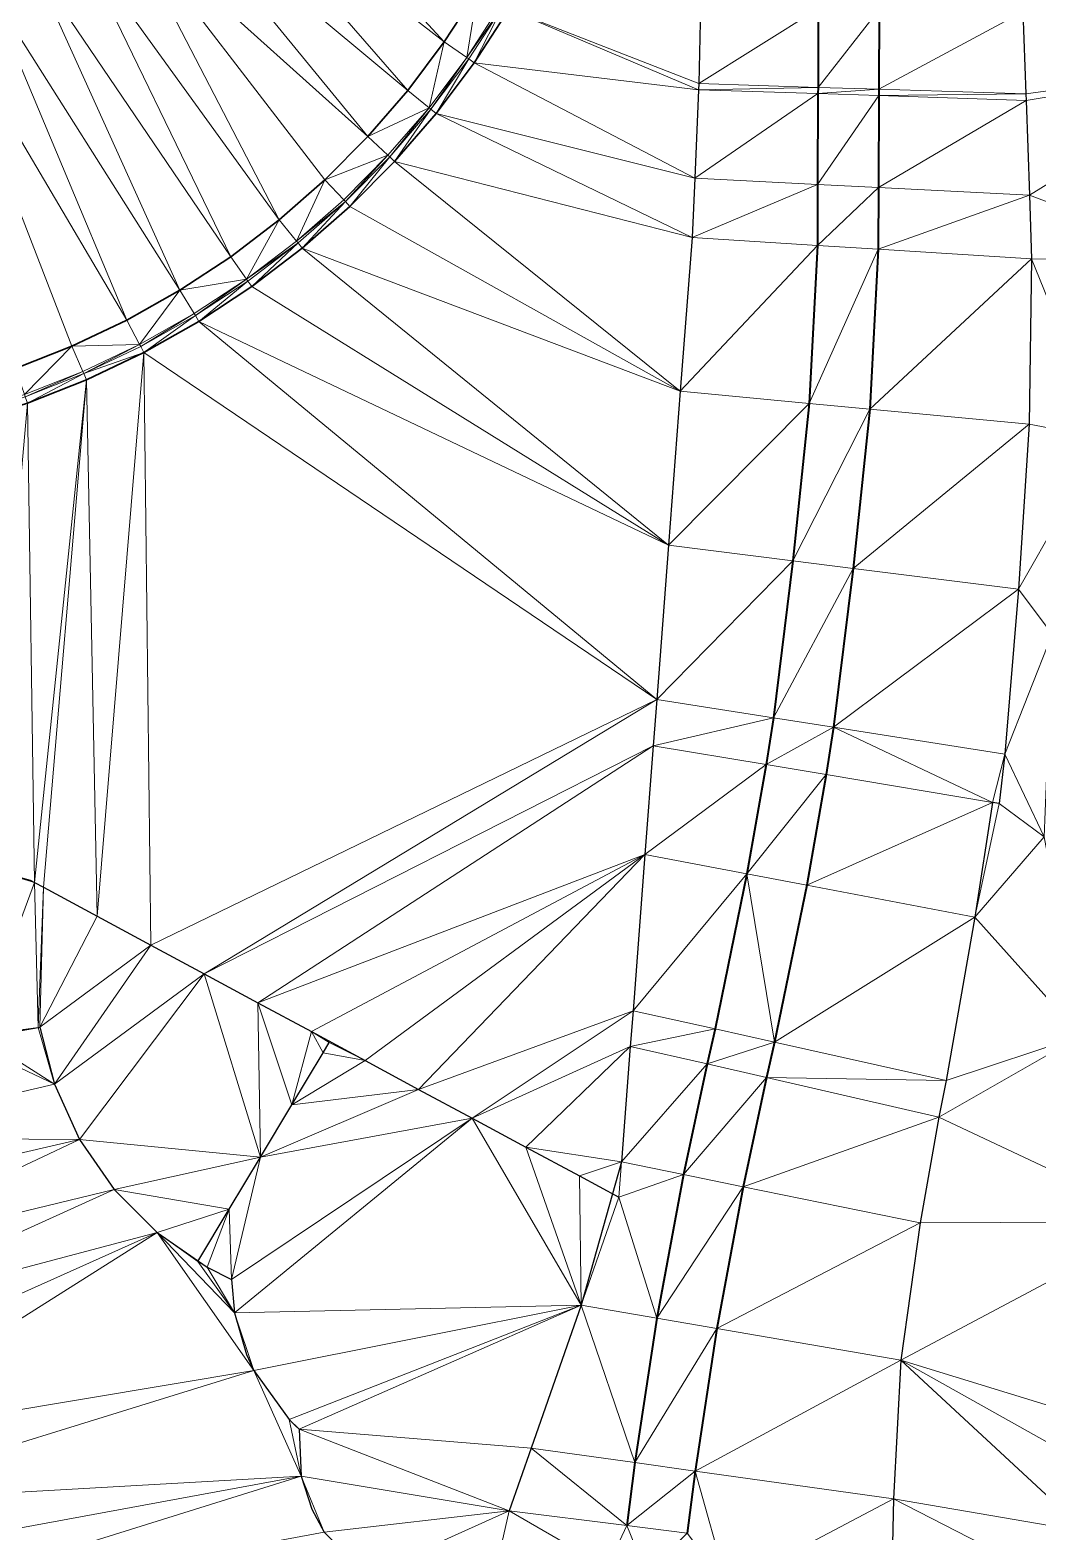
# Model space of a CAD drawing. Header units: metres. Extents: x 246428 to 246884, y 7418966 to 7419490.
# Drawn here: x 246758.14 to 246774.7, y 7419355.54 to 7419380.21 of the extents above; entities that cross this region are included whole.
import ezdxf

# ---------------------------------------------------------------- set-up
doc = ezdxf.new("R2010")
doc.units = ezdxf.units.M
doc.linetypes.add('blank name', pattern=[0])
doc.linetypes.add('HIDDEN', pattern=[9.525, 6.35, -3.175])
doc.layers.add('_12D_UNMAPPED', color=7, linetype='Continuous')
for name, color, linetype, lineweight in [('BATTER', 250, 'HIDDEN', 25), ('DRAINAGE_SWALE', 7, 'CHANNEL_DASHDOT_X4', 40), ('GRADELINES', 250, 'HIDDEN', 25)]:
    doc.layers.add(name, color=color, linetype=linetype, lineweight=lineweight)
for name, color, linetype, lineweight, true_color in [('KERB_BACK', 7, 'Continuous', 35, 0x5fd2ff), ('KERB_LINE', 7, 'Continuous', 18, 0xb9b9b9), ('KERB_LIP', 7, 'Continuous', 35, 0x5fd2ff), ('KERB_TOP', 7, 'Continuous', 18, 0xb9b9b9)]:
    doc.layers.add(name, color=color, linetype=linetype, lineweight=lineweight, true_color=true_color)
doc.styles.get("Standard").update_dxf_attribs({"font": 'romans.shx', "width": 0.65})
doc.linetypes.add('CHANNEL_DASHDOT_X4', pattern='A,6,-1,1,-1,0.004,[">",Standard,S=4,R=0,X=0,Y=-1.7144],0.004,1,-1,6,-1,1,-1', length=20.008)

msp = doc.modelspace()

# ---------------------------------------------------------------- linework, layer by layer
at = {"layer": '_12D_UNMAPPED', "color": 3, "linetype": 'blank name', "lineweight": 0}
for points in [[(246760.967, 7419383.101, 35.981), (246761.573, 7419383.673, 35.996), (246764.949, 7419380.011, 35.942)], [(246761.573, 7419383.673, 35.996), (246765.494, 7419380.849, 35.958), (246764.949, 7419380.011, 35.942)], [(246760.321, 7419382.574, 35.966), (246760.967, 7419383.101, 35.981), (246764.348, 7419379.212, 35.931)], [(246760.967, 7419383.101, 35.981), (246764.949, 7419380.011, 35.942), (246764.348, 7419379.212, 35.931)], [(246759.64, 7419382.095, 35.951), (246760.321, 7419382.574, 35.966), (246763.693, 7419378.456, 35.915)], [(246760.321, 7419382.574, 35.966), (246764.348, 7419379.212, 35.931), (246763.693, 7419378.456, 35.915)], [(246758.926, 7419381.665, 35.936), (246759.64, 7419382.095, 35.951), (246762.236, 7419377.088, 35.888)], [(246759.64, 7419382.095, 35.951), (246762.988, 7419377.747, 35.903), (246762.236, 7419377.088, 35.888)], [(246759.64, 7419382.095, 35.951), (246763.693, 7419378.456, 35.915), (246762.988, 7419377.747, 35.903)], [(246758.184, 7419381.288, 35.921), (246758.926, 7419381.665, 35.936), (246761.441, 7419376.483, 35.875)], [(246758.926, 7419381.665, 35.936), (246758.926, 7419381.665, 35.936), (246762.236, 7419377.088, 35.888)], [(246758.926, 7419381.665, 35.936), (246758.926, 7419381.665, 35.936), (246762.236, 7419377.088, 35.888)], [(246758.926, 7419381.665, 35.936), (246762.236, 7419377.088, 35.888), (246761.441, 7419376.483, 35.875)], [(246778.03, 7419379.634, 36.142), (246774.456, 7419380.503, 36.133), (246776.795, 7419381.8, 36.155)], [(246757.416, 7419380.964, 35.906), (246758.184, 7419381.288, 35.921), (246760.606, 7419375.933, 35.861)], [(246758.184, 7419381.288, 35.921), (246761.441, 7419376.483, 35.875), (246760.606, 7419375.933, 35.861)], [(246756.627, 7419380.697, 35.891), (246757.416, 7419380.964, 35.906), (246759.735, 7419375.442, 35.85)], [(246757.416, 7419380.964, 35.906), (246760.606, 7419375.933, 35.861), (246759.735, 7419375.442, 35.85)], [(246758.832, 7419375.012, 35.836), (246757.902, 7419374.645, 35.822), (246756.627, 7419380.697, 35.891)], [(246758.832, 7419375.012, 35.836), (246756.627, 7419380.697, 35.891), (246759.735, 7419375.442, 35.85)], [(246764.949, 7419380.011, 35.942), (246765.494, 7419380.849, 35.958), (246765.318, 7419379.753, 35.917)], [(246765.494, 7419380.849, 35.958), (246765.879, 7419380.617, 35.933), (246765.318, 7419379.753, 35.917)], [(246765.318, 7419379.753, 35.917), (246765.879, 7419380.617, 35.933), (246765.914, 7419380.596, 36.083)], [(246765.318, 7419379.753, 35.917), (246765.914, 7419380.596, 36.083), (246765.35, 7419379.73, 36.067)], [(246765.35, 7419379.73, 36.067), (246765.914, 7419380.596, 36.083), (246765.441, 7419379.667, 36.067)], [(246765.914, 7419380.596, 36.083), (246766.008, 7419380.54, 36.083), (246765.441, 7419379.667, 36.067)], [(246765.441, 7419379.667, 36.067), (246766.008, 7419380.54, 36.083), (246769.125, 7419379.225, 36.08)], [(246766.008, 7419380.54, 36.083), (246769.161, 7419380.586, 36.097), (246769.129, 7419379.325, 36.08)], [(246766.008, 7419380.54, 36.083), (246769.129, 7419379.325, 36.08), (246769.125, 7419379.225, 36.08)], [(246769.129, 7419379.325, 36.08), (246769.161, 7419380.586, 36.097), (246771.093, 7419380.556, 35.522)], [(246769.129, 7419379.325, 36.08), (246771.093, 7419380.556, 35.522), (246771.089, 7419379.264, 35.497)], [(246771.089, 7419379.264, 35.497), (246771.093, 7419380.556, 35.522), (246772.093, 7419380.54, 35.542)], [(246771.089, 7419379.264, 35.497), (246772.093, 7419380.54, 35.542), (246772.088, 7419379.232, 35.517)], [(246772.088, 7419379.232, 35.517), (246772.093, 7419380.54, 35.542), (246774.456, 7419380.503, 36.133)], [(246772.088, 7419379.232, 35.517), (246774.456, 7419380.503, 36.133), (246774.504, 7419379.157, 36.121)], [(246774.504, 7419379.157, 36.121), (246774.456, 7419380.503, 36.133), (246778.03, 7419379.634, 36.142)], [(246764.348, 7419379.212, 35.931), (246764.949, 7419380.011, 35.942), (246764.698, 7419378.929, 35.906)], [(246764.949, 7419380.011, 35.942), (246765.318, 7419379.753, 35.917), (246764.698, 7419378.929, 35.906)], [(246764.698, 7419378.929, 35.906), (246765.318, 7419379.753, 35.917), (246764.729, 7419378.904, 36.056)], [(246765.318, 7419379.753, 35.917), (246765.35, 7419379.73, 36.067), (246764.729, 7419378.904, 36.056)], [(246764.729, 7419378.904, 36.056), (246765.35, 7419379.73, 36.067), (246764.815, 7419378.835, 36.056)], [(246765.35, 7419379.73, 36.067), (246765.441, 7419379.667, 36.067), (246764.815, 7419378.835, 36.056)], [(246764.815, 7419378.835, 36.056), (246765.441, 7419379.667, 36.067), (246769.063, 7419377.771, 36.066)], [(246765.441, 7419379.667, 36.067), (246769.125, 7419379.225, 36.08), (246769.063, 7419377.771, 36.066)], [(246774.508, 7419379.05, 36.12), (246774.504, 7419379.157, 36.121), (246778.03, 7419379.634, 36.142)], [(246774.562, 7419377.493, 36.107), (246774.508, 7419379.05, 36.12), (246778.03, 7419379.634, 36.142)], [(246777.34, 7419376.442, 36.111), (246774.562, 7419377.493, 36.107), (246778.03, 7419379.634, 36.142)], [(246763.693, 7419378.456, 35.915), (246764.348, 7419379.212, 35.931), (246764.698, 7419378.929, 35.906)], [(246769.063, 7419377.771, 36.066), (246769.125, 7419379.225, 36.08), (246771.088, 7419379.161, 35.495)], [(246769.063, 7419377.771, 36.066), (246771.088, 7419379.161, 35.495), (246771.083, 7419377.669, 35.466)], [(246769.125, 7419379.225, 36.08), (246769.129, 7419379.325, 36.08), (246771.089, 7419379.264, 35.497)], [(246769.125, 7419379.225, 36.08), (246771.089, 7419379.264, 35.497), (246771.088, 7419379.161, 35.495)], [(246771.083, 7419377.669, 35.466), (246771.088, 7419379.161, 35.495), (246772.088, 7419379.129, 35.515)], [(246771.088, 7419379.161, 35.495), (246771.089, 7419379.264, 35.497), (246772.088, 7419379.232, 35.517)], [(246771.088, 7419379.161, 35.495), (246772.088, 7419379.232, 35.517), (246772.088, 7419379.129, 35.515)], [(246772.088, 7419379.129, 35.515), (246772.088, 7419379.232, 35.517), (246774.504, 7419379.157, 36.121)], [(246772.088, 7419379.129, 35.515), (246774.504, 7419379.157, 36.121), (246774.508, 7419379.05, 36.12)], [(246763.693, 7419378.456, 35.915), (246764.698, 7419378.929, 35.906), (246764.023, 7419378.15, 35.89)], [(246764.023, 7419378.15, 35.89), (246764.698, 7419378.929, 35.906), (246764.052, 7419378.123, 36.04)], [(246764.698, 7419378.929, 35.906), (246764.729, 7419378.904, 36.056), (246764.052, 7419378.123, 36.04)], [(246764.052, 7419378.123, 36.04), (246764.729, 7419378.904, 36.056), (246764.133, 7419378.048, 36.04)], [(246764.729, 7419378.904, 36.056), (246764.815, 7419378.835, 36.056), (246764.133, 7419378.048, 36.04)], [(246771.083, 7419377.669, 35.466), (246772.088, 7419379.129, 35.515), (246772.082, 7419377.618, 35.486)], [(246772.082, 7419377.618, 35.486), (246772.088, 7419379.129, 35.515), (246774.508, 7419379.05, 36.12)], [(246772.082, 7419377.618, 35.486), (246774.508, 7419379.05, 36.12), (246774.562, 7419377.493, 36.107)], [(246764.133, 7419378.048, 36.04), (246764.815, 7419378.835, 36.056), (246769.021, 7419376.796, 36.057)], [(246764.815, 7419378.835, 36.056), (246769.063, 7419377.771, 36.066), (246769.021, 7419376.796, 36.057)], [(246762.988, 7419377.747, 35.903), (246763.693, 7419378.456, 35.915), (246764.023, 7419378.15, 35.89)], [(246762.988, 7419377.747, 35.903), (246764.023, 7419378.15, 35.89), (246763.296, 7419377.419, 35.878)], [(246763.296, 7419377.419, 35.878), (246764.023, 7419378.15, 35.89), (246763.324, 7419377.39, 36.028)], [(246764.023, 7419378.15, 35.89), (246764.052, 7419378.123, 36.04), (246763.324, 7419377.39, 36.028)], [(246763.324, 7419377.39, 36.028), (246764.052, 7419378.123, 36.04), (246763.399, 7419377.31, 36.028)], [(246764.052, 7419378.123, 36.04), (246764.133, 7419378.048, 36.04), (246763.399, 7419377.31, 36.028)], [(246764.133, 7419378.048, 36.04), (246768.824, 7419374.273, 35.953), (246763.399, 7419377.31, 36.028)], [(246768.824, 7419374.273, 35.953), (246764.133, 7419378.048, 36.04), (246769.021, 7419376.796, 36.057)], [(246762.236, 7419377.088, 35.888), (246762.988, 7419377.747, 35.903), (246762.521, 7419376.74, 35.863)], [(246762.988, 7419377.747, 35.903), (246763.296, 7419377.419, 35.878), (246762.521, 7419376.74, 35.863)], [(246769.021, 7419376.796, 36.057), (246769.063, 7419377.771, 36.066), (246771.083, 7419377.669, 35.466)], [(246769.021, 7419376.796, 36.057), (246771.083, 7419377.669, 35.466), (246771.079, 7419376.667, 35.447)], [(246771.079, 7419376.667, 35.447), (246771.083, 7419377.669, 35.466), (246772.082, 7419377.618, 35.486)], [(246771.079, 7419376.667, 35.447), (246772.082, 7419377.618, 35.486), (246772.078, 7419376.605, 35.467)], [(246772.078, 7419376.605, 35.467), (246772.082, 7419377.618, 35.486), (246774.562, 7419377.493, 36.107)], [(246772.078, 7419376.605, 35.467), (246774.562, 7419377.493, 36.107), (246774.598, 7419376.447, 36.098)], [(246774.598, 7419376.447, 36.098), (246774.562, 7419377.493, 36.107), (246777.34, 7419376.442, 36.111)], [(246762.521, 7419376.74, 35.863), (246763.296, 7419377.419, 35.878), (246763.324, 7419377.39, 36.028)], [(246762.521, 7419376.74, 35.863), (246763.324, 7419377.39, 36.028), (246762.546, 7419376.709, 36.013)], [(246762.546, 7419376.709, 36.013), (246763.324, 7419377.39, 36.028), (246762.616, 7419376.624, 36.013)], [(246763.324, 7419377.39, 36.028), (246763.399, 7419377.31, 36.028), (246762.616, 7419376.624, 36.013)], [(246763.399, 7419377.31, 36.028), (246768.824, 7419374.273, 35.953), (246762.616, 7419376.624, 36.013)], [(246761.441, 7419376.483, 35.875), (246762.236, 7419377.088, 35.888), (246761.701, 7419376.116, 35.85)], [(246762.236, 7419377.088, 35.888), (246762.521, 7419376.74, 35.863), (246761.701, 7419376.116, 35.85)], [(246761.701, 7419376.116, 35.85), (246762.521, 7419376.74, 35.863), (246762.546, 7419376.709, 36.013)], [(246761.701, 7419376.116, 35.85), (246762.546, 7419376.709, 36.013), (246761.724, 7419376.083, 36)], [(246761.724, 7419376.083, 36), (246762.546, 7419376.709, 36.013), (246761.788, 7419375.993, 36)], [(246762.546, 7419376.709, 36.013), (246762.616, 7419376.624, 36.013), (246761.788, 7419375.993, 36)], [(246768.824, 7419374.273, 35.953), (246769.021, 7419376.796, 36.057), (246771.079, 7419376.667, 35.447)], [(246760.606, 7419375.933, 35.861), (246761.441, 7419376.483, 35.875), (246761.701, 7419376.116, 35.85)], [(246762.616, 7419376.624, 36.013), (246768.632, 7419371.746, 35.849), (246761.788, 7419375.993, 36)], [(246768.824, 7419374.273, 35.953), (246768.632, 7419371.746, 35.849), (246762.616, 7419376.624, 36.013)], [(246770.942, 7419374.073, 35.396), (246768.824, 7419374.273, 35.953), (246771.079, 7419376.667, 35.447)], [(246770.942, 7419374.073, 35.396), (246771.079, 7419376.667, 35.447), (246772.078, 7419376.605, 35.467)], [(246771.938, 7419373.98, 35.416), (246770.942, 7419374.073, 35.396), (246772.078, 7419376.605, 35.467)], [(246771.938, 7419373.98, 35.416), (246772.078, 7419376.605, 35.467), (246774.598, 7419376.447, 36.098)], [(246774.557, 7419373.734, 36.074), (246771.938, 7419373.98, 35.416), (246774.598, 7419376.447, 36.098)], [(246775.794, 7419373.496, 36.078), (246774.557, 7419373.734, 36.074), (246774.598, 7419376.447, 36.098)], [(246775.794, 7419373.496, 36.078), (246774.598, 7419376.447, 36.098), (246777.34, 7419376.442, 36.111)], [(246760.606, 7419375.933, 35.861), (246761.701, 7419376.116, 35.85), (246760.84, 7419375.549, 35.836)], [(246760.84, 7419375.549, 35.836), (246761.701, 7419376.116, 35.85), (246760.861, 7419375.515, 35.986)], [(246761.701, 7419376.116, 35.85), (246761.724, 7419376.083, 36), (246760.861, 7419375.515, 35.986)], [(246760.861, 7419375.515, 35.986), (246761.724, 7419376.083, 36), (246760.918, 7419375.421, 35.986)], [(246761.724, 7419376.083, 36), (246761.788, 7419375.993, 36), (246760.918, 7419375.421, 35.986)], [(246761.788, 7419375.993, 36), (246768.632, 7419371.746, 35.849), (246760.918, 7419375.421, 35.986)], [(246760.606, 7419375.933, 35.861), (246759.942, 7419375.043, 35.825), (246759.735, 7419375.442, 35.85)], [(246759.942, 7419375.043, 35.825), (246760.606, 7419375.933, 35.861), (246760.84, 7419375.549, 35.836)], [(246759.961, 7419375.007, 35.975), (246759.942, 7419375.043, 35.825), (246760.84, 7419375.549, 35.836)], [(246759.961, 7419375.007, 35.975), (246760.84, 7419375.549, 35.836), (246760.861, 7419375.515, 35.986)], [(246760.011, 7419374.91, 35.975), (246759.961, 7419375.007, 35.975), (246760.861, 7419375.515, 35.986)], [(246760.011, 7419374.91, 35.975), (246760.861, 7419375.515, 35.986), (246760.918, 7419375.421, 35.986)], [(246759.942, 7419375.043, 35.825), (246758.832, 7419375.012, 35.836), (246759.735, 7419375.442, 35.85)], [(246768.439, 7419369.212, 35.745), (246760.011, 7419374.91, 35.975), (246760.918, 7419375.421, 35.986)], [(246768.632, 7419371.746, 35.849), (246768.439, 7419369.212, 35.745), (246760.918, 7419375.421, 35.986)], [(246757.902, 7419374.645, 35.822), (246758.832, 7419375.012, 35.836), (246758.053, 7419374.221, 35.797)], [(246758.832, 7419375.012, 35.836), (246759.012, 7419374.599, 35.811), (246758.053, 7419374.221, 35.797)], [(246758.832, 7419375.012, 35.836), (246759.942, 7419375.043, 35.825), (246759.012, 7419374.599, 35.811)], [(246759.012, 7419374.599, 35.811), (246759.942, 7419375.043, 35.825), (246759.028, 7419374.563, 35.961)], [(246759.942, 7419375.043, 35.825), (246759.961, 7419375.007, 35.975), (246759.028, 7419374.563, 35.961)], [(246759.028, 7419374.563, 35.961), (246759.961, 7419375.007, 35.975), (246760.011, 7419374.91, 35.975)], [(246759.028, 7419374.563, 35.961), (246760.011, 7419374.91, 35.975), (246759.071, 7419374.462, 35.961)], [(246759.071, 7419374.462, 35.961), (246760.011, 7419374.91, 35.975), (246759.245, 7419365.653, 35.365)], [(246759.245, 7419365.653, 35.365), (246760.011, 7419374.91, 35.975), (246760.126, 7419365.178, 35.365)], [(246760.011, 7419374.91, 35.975), (246768.439, 7419369.212, 35.745), (246760.126, 7419365.178, 35.365)], [(246758.053, 7419374.221, 35.797), (246759.012, 7419374.599, 35.811), (246758.066, 7419374.183, 35.947)], [(246759.012, 7419374.599, 35.811), (246759.028, 7419374.563, 35.961), (246758.066, 7419374.183, 35.947)], [(246758.066, 7419374.183, 35.947), (246759.028, 7419374.563, 35.961), (246758.103, 7419374.08, 35.947)], [(246759.028, 7419374.563, 35.961), (246759.071, 7419374.462, 35.961), (246758.103, 7419374.08, 35.947)], [(246758.103, 7419374.08, 35.947), (246759.071, 7419374.462, 35.961), (246758.216, 7419366.207, 35.365)], [(246758.216, 7419366.207, 35.365), (246759.071, 7419374.462, 35.961), (246758.365, 7419366.127, 35.365)], [(246758.365, 7419366.127, 35.365), (246759.071, 7419374.462, 35.961), (246759.245, 7419365.653, 35.365)], [(246768.632, 7419371.746, 35.849), (246768.824, 7419374.273, 35.953), (246770.942, 7419374.073, 35.396)], [(246757.425, 7419366.44, 35.365), (246758.103, 7419374.08, 35.947), (246758.216, 7419366.207, 35.365)], [(246768.632, 7419371.746, 35.849), (246770.942, 7419374.073, 35.396), (246770.676, 7419371.489, 35.346)], [(246770.676, 7419371.489, 35.346), (246770.942, 7419374.073, 35.396), (246771.938, 7419373.98, 35.416)], [(246770.676, 7419371.489, 35.346), (246771.938, 7419373.98, 35.416), (246771.668, 7419371.365, 35.366)], [(246771.668, 7419371.365, 35.366), (246771.938, 7419373.98, 35.416), (246774.557, 7419373.734, 36.074)], [(246771.668, 7419371.365, 35.366), (246774.557, 7419373.734, 36.074), (246774.38, 7419371.024, 36.049)], [(246774.38, 7419371.024, 36.049), (246774.557, 7419373.734, 36.074), (246775.794, 7419373.496, 36.078)], [(246774.936, 7419370.282, 36.045), (246774.38, 7419371.024, 36.049), (246775.794, 7419373.496, 36.078)], [(246768.439, 7419369.212, 35.745), (246768.632, 7419371.746, 35.849), (246770.676, 7419371.489, 35.346)], [(246768.439, 7419369.212, 35.745), (246770.676, 7419371.489, 35.346), (246770.358, 7419368.909, 35.293)], [(246770.358, 7419368.909, 35.293), (246770.676, 7419371.489, 35.346), (246771.668, 7419371.365, 35.366)], [(246770.358, 7419368.909, 35.293), (246771.668, 7419371.365, 35.366), (246771.345, 7419368.754, 35.313)], [(246771.345, 7419368.754, 35.313), (246771.668, 7419371.365, 35.366), (246774.38, 7419371.024, 36.049)], [(246771.345, 7419368.754, 35.313), (246774.38, 7419371.024, 36.049), (246774.156, 7419368.311, 36.024)], [(246774.156, 7419368.311, 36.024), (246774.38, 7419371.024, 36.049), (246774.936, 7419370.282, 36.045)], [(246774.807, 7419366.958, 36.016), (246774.156, 7419368.311, 36.024), (246774.936, 7419370.282, 36.045)], [(246760.126, 7419365.178, 35.365), (246768.439, 7419369.212, 35.745), (246761.006, 7419364.704, 35.365)], [(246768.439, 7419369.212, 35.745), (246768.381, 7419368.452, 35.714), (246761.006, 7419364.704, 35.365)], [(246768.381, 7419368.452, 35.714), (246768.439, 7419369.212, 35.745), (246770.358, 7419368.909, 35.293)], [(246768.381, 7419368.452, 35.714), (246770.358, 7419368.909, 35.293), (246770.236, 7419368.142, 35.276)], [(246770.236, 7419368.142, 35.276), (246770.358, 7419368.909, 35.293), (246771.345, 7419368.754, 35.313)], [(246770.236, 7419368.142, 35.276), (246771.345, 7419368.754, 35.313), (246771.222, 7419367.978, 35.296)], [(246771.222, 7419367.978, 35.296), (246771.345, 7419368.754, 35.313), (246773.956, 7419367.521, 35.989)], [(246771.345, 7419368.754, 35.313), (246774.156, 7419368.311, 36.024), (246773.956, 7419367.521, 35.989)], [(246761.006, 7419364.704, 35.365), (246768.381, 7419368.452, 35.714), (246761.887, 7419364.23, 35.365)], [(246768.381, 7419368.452, 35.714), (246768.381, 7419368.452, 35.714), (246761.006, 7419364.704, 35.365)], [(246768.381, 7419368.452, 35.714), (246768.245, 7419366.665, 35.64), (246761.887, 7419364.23, 35.365)], [(246768.245, 7419366.665, 35.64), (246768.381, 7419368.452, 35.714), (246770.236, 7419368.142, 35.276)], [(246768.381, 7419368.452, 35.714), (246768.381, 7419368.452, 35.714), (246770.236, 7419368.142, 35.276)], [(246768.381, 7419368.452, 35.714), (246770.236, 7419368.142, 35.276), (246770.236, 7419368.142, 35.276)], [(246774.156, 7419368.311, 36.024), (246774.065, 7419367.502, 36.017), (246773.956, 7419367.521, 35.989)], [(246774.065, 7419367.502, 36.017), (246774.156, 7419368.311, 36.024), (246774.807, 7419366.958, 36.016)], [(246768.245, 7419366.665, 35.64), (246770.236, 7419368.142, 35.276), (246769.921, 7419366.347, 35.245)], [(246769.921, 7419366.347, 35.245), (246770.236, 7419368.142, 35.276), (246771.222, 7419367.977, 35.296)], [(246770.236, 7419368.142, 35.276), (246771.222, 7419367.978, 35.296), (246771.222, 7419367.977, 35.296)], [(246770.236, 7419368.142, 35.276), (246770.236, 7419368.142, 35.276), (246771.222, 7419367.978, 35.296)], [(246769.921, 7419366.347, 35.245), (246771.222, 7419367.977, 35.296), (246770.904, 7419366.16, 35.265)], [(246770.904, 7419366.16, 35.265), (246771.222, 7419367.977, 35.296), (246773.956, 7419367.521, 35.989)], [(246771.222, 7419367.977, 35.296), (246771.222, 7419367.978, 35.296), (246773.956, 7419367.521, 35.989)], [(246770.904, 7419366.16, 35.265), (246773.956, 7419367.521, 35.989), (246773.666, 7419365.636, 35.967)], [(246773.956, 7419367.521, 35.989), (246774.065, 7419367.502, 36.017), (246773.666, 7419365.636, 35.967)], [(246773.666, 7419365.636, 35.967), (246774.065, 7419367.502, 36.017), (246774.807, 7419366.958, 36.016)], [(246775.414, 7419363.687, 35.99), (246773.666, 7419365.636, 35.967), (246774.807, 7419366.958, 36.016)], [(246761.887, 7419364.23, 35.365), (246768.245, 7419366.665, 35.64), (246762.767, 7419363.756, 35.365)], [(246762.767, 7419363.756, 35.365), (246768.245, 7419366.665, 35.64), (246763.648, 7419363.282, 35.365)], [(246763.648, 7419363.282, 35.365), (246768.245, 7419366.665, 35.64), (246764.528, 7419362.808, 35.365)], [(246768.245, 7419366.665, 35.64), (246768.05, 7419364.1, 35.512), (246764.528, 7419362.808, 35.365)], [(246768.05, 7419364.1, 35.512), (246768.245, 7419366.665, 35.64), (246769.921, 7419366.347, 35.245)], [(246757.425, 7419366.44, 35.365), (246758.216, 7419366.207, 35.365), (246757.288, 7419363.695, 35.402)], [(246769.397, 7419363.8, 35.194), (246768.05, 7419364.1, 35.512), (246769.921, 7419366.347, 35.245)], [(246769.397, 7419363.8, 35.194), (246769.921, 7419366.347, 35.245), (246770.373, 7419363.583, 35.214)], [(246769.921, 7419366.347, 35.245), (246770.904, 7419366.16, 35.265), (246770.373, 7419363.583, 35.214)], [(246757.288, 7419363.695, 35.402), (246758.216, 7419366.207, 35.365), (246758.277, 7419363.824, 35.413)], [(246758.216, 7419366.207, 35.365), (246758.365, 7419366.127, 35.365), (246758.277, 7419363.824, 35.413)], [(246758.277, 7419363.824, 35.413), (246758.365, 7419366.127, 35.365), (246758.306, 7419363.832, 35.413)], [(246758.365, 7419366.127, 35.365), (246759.245, 7419365.653, 35.365), (246758.306, 7419363.832, 35.413)], [(246770.373, 7419363.583, 35.214), (246770.904, 7419366.16, 35.265), (246773.666, 7419365.636, 35.967)], [(246759.245, 7419365.653, 35.365), (246760.126, 7419365.178, 35.365), (246758.306, 7419363.832, 35.413)], [(246770.373, 7419363.583, 35.214), (246773.666, 7419365.636, 35.967), (246773.192, 7419362.956, 35.936)], [(246773.192, 7419362.956, 35.936), (246773.666, 7419365.636, 35.967), (246775.414, 7419363.687, 35.99)], [(246758.306, 7419363.832, 35.413), (246760.126, 7419365.178, 35.365), (246758.543, 7419362.893, 35.424)], [(246760.126, 7419365.178, 35.365), (246761.006, 7419364.704, 35.365), (246758.543, 7419362.893, 35.424)], [(246758.543, 7419362.893, 35.424), (246761.006, 7419364.704, 35.365), (246758.955, 7419361.983, 35.435)], [(246761.006, 7419364.704, 35.365), (246761.929, 7419361.696, 35.418), (246758.955, 7419361.983, 35.435)], [(246761.006, 7419364.704, 35.365), (246761.887, 7419364.23, 35.365), (246761.929, 7419361.696, 35.418)], [(246761.929, 7419361.696, 35.418), (246761.887, 7419364.23, 35.365), (246762.444, 7419362.553, 35.394)], [(246761.887, 7419364.23, 35.365), (246762.767, 7419363.756, 35.365), (246762.444, 7419362.553, 35.394)], [(246764.528, 7419362.808, 35.365), (246768.05, 7419364.1, 35.512), (246765.409, 7419362.334, 35.365)], [(246768.05, 7419364.1, 35.512), (246768.005, 7419363.515, 35.483), (246765.409, 7419362.334, 35.365)], [(246768.005, 7419363.515, 35.483), (246768.05, 7419364.1, 35.512), (246769.397, 7419363.8, 35.194)], [(246754.775, 7419362.014, 35.43), (246756.767, 7419363.735, 35.396), (246758.543, 7419362.893, 35.424)], [(246756.767, 7419363.735, 35.396), (246757.288, 7419363.695, 35.402), (246758.543, 7419362.893, 35.424)], [(246757.288, 7419363.695, 35.402), (246758.277, 7419363.824, 35.413), (246758.543, 7419362.893, 35.424)], [(246758.277, 7419363.824, 35.413), (246758.306, 7419363.832, 35.413), (246758.543, 7419362.893, 35.424)], [(246762.444, 7419362.553, 35.394), (246762.767, 7419363.756, 35.365), (246762.96, 7419363.41, 35.37)], [(246762.767, 7419363.756, 35.365), (246763.648, 7419363.282, 35.365), (246763.06, 7419363.576, 35.366)], [(246762.96, 7419363.41, 35.37), (246762.767, 7419363.756, 35.365), (246763.06, 7419363.576, 35.366)], [(246768.005, 7419363.515, 35.483), (246769.397, 7419363.8, 35.194), (246769.268, 7419363.225, 35.182)], [(246769.268, 7419363.225, 35.182), (246769.397, 7419363.8, 35.194), (246770.373, 7419363.583, 35.214)], [(246776.727, 7419360.631, 35.969), (246773.074, 7419362.351, 35.929), (246775.414, 7419363.687, 35.99)], [(246773.074, 7419362.351, 35.929), (246773.192, 7419362.956, 35.936), (246775.414, 7419363.687, 35.99)], [(246763.648, 7419363.282, 35.365), (246762.444, 7419362.553, 35.394), (246762.96, 7419363.41, 35.37)], [(246763.648, 7419363.282, 35.365), (246762.96, 7419363.41, 35.37), (246763.06, 7419363.576, 35.366)], [(246765.409, 7419362.334, 35.365), (246768.005, 7419363.515, 35.483), (246766.289, 7419361.86, 35.365)], [(246768.005, 7419363.515, 35.483), (246767.861, 7419361.618, 35.389), (246766.289, 7419361.86, 35.365)], [(246767.861, 7419361.618, 35.389), (246768.005, 7419363.515, 35.483), (246769.268, 7419363.225, 35.182)], [(246769.268, 7419363.225, 35.182), (246770.373, 7419363.583, 35.214), (246770.243, 7419363.001, 35.202)], [(246770.243, 7419363.001, 35.202), (246770.373, 7419363.583, 35.214), (246773.192, 7419362.956, 35.936)], [(246763.648, 7419363.282, 35.365), (246764.528, 7419362.808, 35.365), (246762.444, 7419362.553, 35.394)], [(246767.861, 7419361.618, 35.389), (246769.268, 7419363.225, 35.182), (246768.879, 7419361.41, 35.146)], [(246768.879, 7419361.41, 35.146), (246769.268, 7419363.225, 35.182), (246770.243, 7419363.001, 35.202)], [(246754.775, 7419362.014, 35.43), (246758.543, 7419362.893, 35.424), (246758.955, 7419361.983, 35.435)], [(246768.879, 7419361.41, 35.146), (246770.243, 7419363.001, 35.202), (246769.859, 7419361.21, 35.166)], [(246769.859, 7419361.21, 35.166), (246770.243, 7419363.001, 35.202), (246773.074, 7419362.351, 35.929)], [(246770.243, 7419363.001, 35.202), (246773.192, 7419362.956, 35.936), (246773.074, 7419362.351, 35.929)], [(246764.528, 7419362.808, 35.365), (246765.409, 7419362.334, 35.365), (246761.929, 7419361.696, 35.418)], [(246764.528, 7419362.808, 35.365), (246761.929, 7419361.696, 35.418), (246762.444, 7419362.553, 35.394)], [(246761.929, 7419361.696, 35.418), (246765.409, 7419362.334, 35.365), (246761.452, 7419359.687, 35.473)], [(246761.452, 7419359.687, 35.473), (246765.409, 7419362.334, 35.365), (246761.502, 7419359.138, 35.479)], [(246765.409, 7419362.334, 35.365), (246767.197, 7419359.265, 35.394), (246761.502, 7419359.138, 35.479)], [(246767.197, 7419359.265, 35.394), (246765.409, 7419362.334, 35.365), (246766.289, 7419361.86, 35.365)], [(246769.859, 7419361.21, 35.166), (246773.074, 7419362.351, 35.929), (246772.767, 7419360.616, 35.908)], [(246772.767, 7419360.616, 35.908), (246773.074, 7419362.351, 35.929), (246776.727, 7419360.631, 35.969)], [(246754.775, 7419361.014, 35.45), (246754.775, 7419362.014, 35.43), (246758.955, 7419361.983, 35.435)], [(246754.775, 7419360.014, 35.47), (246754.775, 7419361.014, 35.45), (246758.955, 7419361.983, 35.435)], [(246754.775, 7419360.014, 35.47), (246758.955, 7419361.983, 35.435), (246759.524, 7419361.162, 35.446)], [(246758.955, 7419361.983, 35.435), (246761.929, 7419361.696, 35.418), (246759.524, 7419361.162, 35.446)], [(246761.929, 7419361.696, 35.418), (246761.413, 7419360.839, 35.441), (246759.524, 7419361.162, 35.446)], [(246761.413, 7419360.839, 35.441), (246761.929, 7419361.696, 35.418), (246761.452, 7419359.687, 35.473)], [(246767.197, 7419359.265, 35.394), (246766.289, 7419361.86, 35.365), (246767.17, 7419361.386, 35.365)], [(246766.289, 7419361.86, 35.365), (246767.861, 7419361.618, 35.389), (246767.17, 7419361.386, 35.365)], [(246767.817, 7419361.037, 35.365), (246767.17, 7419361.386, 35.365), (246767.861, 7419361.618, 35.389)], [(246767.861, 7419361.618, 35.389), (246768.879, 7419361.41, 35.146), (246767.817, 7419361.037, 35.365)], [(246768.879, 7419361.41, 35.146), (246768.442, 7419359.051, 35.099), (246767.817, 7419361.037, 35.365)], [(246768.442, 7419359.051, 35.099), (246768.879, 7419361.41, 35.146), (246769.859, 7419361.21, 35.166)], [(246754.775, 7419359.014, 35.49), (246759.524, 7419361.162, 35.446), (246760.231, 7419360.457, 35.457)], [(246754.775, 7419359.014, 35.49), (246754.775, 7419360.014, 35.47), (246759.524, 7419361.162, 35.446)], [(246759.524, 7419361.162, 35.446), (246761.413, 7419360.839, 35.441), (246760.231, 7419360.457, 35.457)], [(246767.197, 7419359.265, 35.394), (246767.17, 7419361.386, 35.365), (246767.817, 7419361.037, 35.365)], [(246769.427, 7419358.881, 35.119), (246768.442, 7419359.051, 35.099), (246769.859, 7419361.21, 35.166)], [(246769.427, 7419358.881, 35.119), (246769.859, 7419361.21, 35.166), (246772.767, 7419360.616, 35.908)], [(246768.442, 7419359.051, 35.099), (246767.197, 7419359.265, 35.394), (246767.817, 7419361.037, 35.365)], [(246761.413, 7419360.839, 35.441), (246761.054, 7419359.891, 35.468), (246760.231, 7419360.457, 35.457)], [(246761.054, 7419359.891, 35.468), (246761.413, 7419360.839, 35.441), (246761.452, 7419359.687, 35.473)], [(246754.775, 7419358.014, 35.51), (246754.775, 7419359.014, 35.49), (246760.231, 7419360.457, 35.457)], [(246754.775, 7419357.014, 35.53), (246754.775, 7419358.014, 35.51), (246760.231, 7419360.457, 35.457)], [(246761.819, 7419358.193, 35.49), (246754.775, 7419357.014, 35.53), (246760.231, 7419360.457, 35.457)], [(246760.231, 7419360.457, 35.457), (246760.898, 7419359.982, 35.465), (246761.502, 7419359.138, 35.479)], [(246760.898, 7419359.982, 35.465), (246760.231, 7419360.457, 35.457), (246761.054, 7419359.891, 35.468)], [(246761.819, 7419358.193, 35.49), (246760.231, 7419360.457, 35.457), (246761.502, 7419359.138, 35.479)], [(246772.448, 7419358.362, 35.885), (246769.427, 7419358.881, 35.119), (246772.767, 7419360.616, 35.908)], [(246776.855, 7419357.008, 35.888), (246772.448, 7419358.362, 35.885), (246776.727, 7419360.631, 35.969)], [(246772.448, 7419358.362, 35.885), (246772.767, 7419360.616, 35.908), (246776.727, 7419360.631, 35.969)], [(246760.898, 7419359.982, 35.465), (246761.054, 7419359.891, 35.468), (246761.502, 7419359.138, 35.479)], [(246761.054, 7419359.891, 35.468), (246761.452, 7419359.687, 35.473), (246761.502, 7419359.138, 35.479)], [(246767.197, 7419359.265, 35.394), (246761.819, 7419358.193, 35.49), (246761.502, 7419359.138, 35.479)], [(246762.401, 7419357.385, 35.501), (246761.819, 7419358.193, 35.49), (246767.197, 7419359.265, 35.394)], [(246762.563, 7419357.23, 35.504), (246762.401, 7419357.385, 35.501), (246767.197, 7419359.265, 35.394)], [(246766.376, 7419356.918, 35.471), (246762.563, 7419357.23, 35.504), (246767.197, 7419359.265, 35.394)], [(246768.079, 7419356.679, 35.052), (246766.376, 7419356.918, 35.471), (246767.197, 7419359.265, 35.394)], [(246768.079, 7419356.679, 35.052), (246767.197, 7419359.265, 35.394), (246768.442, 7419359.051, 35.099)], [(246768.079, 7419356.679, 35.052), (246768.442, 7419359.051, 35.099), (246769.427, 7419358.881, 35.119)], [(246769.069, 7419356.54, 35.072), (246768.079, 7419356.679, 35.052), (246769.427, 7419358.881, 35.119)], [(246772.448, 7419358.362, 35.885), (246769.069, 7419356.54, 35.072), (246769.427, 7419358.881, 35.119)], [(246754.775, 7419356.014, 35.55), (246761.819, 7419358.193, 35.49), (246762.599, 7419356.457, 35.512)], [(246754.775, 7419356.014, 35.55), (246754.775, 7419357.014, 35.53), (246761.819, 7419358.193, 35.49)], [(246761.819, 7419358.193, 35.49), (246762.401, 7419357.385, 35.501), (246762.599, 7419356.457, 35.512)], [(246769.069, 7419356.54, 35.072), (246772.448, 7419358.362, 35.885), (246772.331, 7419356.084, 35.896)], [(246772.331, 7419356.084, 35.896), (246772.448, 7419358.362, 35.885), (246775.496, 7419355.541, 35.819)], [(246772.448, 7419358.362, 35.885), (246776.855, 7419357.008, 35.888), (246776.175, 7419356.275, 35.854)], [(246772.448, 7419358.362, 35.885), (246776.175, 7419356.275, 35.854), (246775.496, 7419355.541, 35.819)], [(246762.401, 7419357.385, 35.501), (246762.563, 7419357.23, 35.504), (246762.599, 7419356.457, 35.512)], [(246766.376, 7419356.918, 35.471), (246766.017, 7419355.889, 35.536), (246762.563, 7419357.23, 35.504)], [(246762.563, 7419357.23, 35.504), (246766.017, 7419355.889, 35.536), (246762.599, 7419356.457, 35.512)], [(246766.017, 7419355.889, 35.536), (246766.376, 7419356.918, 35.471), (246767.946, 7419355.645, 35.032)], [(246766.376, 7419356.918, 35.471), (246768.079, 7419356.679, 35.052), (246767.946, 7419355.645, 35.032)], [(246754.775, 7419355.014, 35.57), (246754.775, 7419356.014, 35.55), (246762.599, 7419356.457, 35.512)], [(246754.775, 7419354.014, 35.59), (246754.775, 7419355.014, 35.57), (246762.599, 7419356.457, 35.512)], [(246754.775, 7419354.014, 35.59), (246762.599, 7419356.457, 35.512), (246762.977, 7419355.538, 35.523)], [(246762.599, 7419356.457, 35.512), (246766.017, 7419355.889, 35.536), (246762.977, 7419355.538, 35.523)], [(246767.946, 7419355.645, 35.032), (246768.079, 7419356.679, 35.052), (246769.069, 7419356.54, 35.072)], [(246767.946, 7419355.645, 35.032), (246769.069, 7419356.54, 35.072), (246768.938, 7419355.52, 35.052)], [(246769.069, 7419356.54, 35.072), (246769.602, 7419354.642, 35.644), (246768.938, 7419355.52, 35.052)], [(246769.602, 7419354.642, 35.644), (246769.069, 7419356.54, 35.072), (246772.331, 7419356.084, 35.896)], [(246769.602, 7419354.642, 35.644), (246772.331, 7419356.084, 35.896), (246772.305, 7419355.095, 35.9)], [(246772.305, 7419355.095, 35.9), (246772.331, 7419356.084, 35.896), (246774.816, 7419354.808, 35.785)], [(246772.331, 7419356.084, 35.896), (246775.496, 7419355.541, 35.819), (246774.816, 7419354.808, 35.785)], [(246762.977, 7419355.538, 35.523), (246766.017, 7419355.889, 35.536), (246763.672, 7419354.828, 35.534)], [(246766.017, 7419355.889, 35.536), (246765.868, 7419355.235, 35.577), (246763.672, 7419354.828, 35.534)], [(246767.627, 7419354.956, 35.609), (246765.868, 7419355.235, 35.577), (246766.017, 7419355.889, 35.536)], [(246767.627, 7419354.956, 35.609), (246766.017, 7419355.889, 35.536), (246767.946, 7419355.645, 35.032)], [(246768.271, 7419354.853, 35.62), (246767.627, 7419354.956, 35.609), (246767.946, 7419355.645, 35.032)], [(246767.627, 7419354.956, 35.609), (246767.627, 7419354.956, 35.609), (246767.946, 7419355.645, 35.032)], [(246768.271, 7419354.853, 35.62), (246767.946, 7419355.645, 35.032), (246768.938, 7419355.52, 35.052)], [(246768.271, 7419354.853, 35.62), (246768.271, 7419354.853, 35.62), (246767.946, 7419355.645, 35.032)]]:
    msp.add_3dface(points, dxfattribs=at)
at = {"layer": 'BATTER'}
for points in [[(246769.161, 7419380.586, 36.097), (246769.129, 7419379.325, 36.08), (246769.125, 7419379.225, 36.08), (246769.063, 7419377.771, 36.066), (246769.021, 7419376.796, 36.057), (246768.824, 7419374.273, 35.953), (246768.632, 7419371.746, 35.849), (246768.439, 7419369.212, 35.745), (246768.381, 7419368.452, 35.714), (246768.381, 7419368.452, 35.714), (246768.245, 7419366.665, 35.64), (246768.05, 7419364.1, 35.512), (246768.005, 7419363.515, 35.483), (246767.861, 7419361.618, 35.389), (246767.197, 7419359.265, 35.394), (246766.376, 7419356.918, 35.471), (246766.017, 7419355.889, 35.536)], [(246774.456, 7419380.503, 36.133), (246774.504, 7419379.157, 36.121), (246774.508, 7419379.05, 36.12), (246774.562, 7419377.493, 36.107), (246774.598, 7419376.447, 36.098), (246774.557, 7419373.734, 36.074), (246774.38, 7419371.024, 36.049), (246774.156, 7419368.311, 36.024), (246774.065, 7419367.502, 36.017), (246773.956, 7419367.521, 35.989), (246773.666, 7419365.636, 35.967), (246773.192, 7419362.956, 35.936), (246773.074, 7419362.351, 35.929), (246772.767, 7419360.616, 35.908), (246772.448, 7419358.362, 35.885), (246772.331, 7419356.084, 35.896), (246772.305, 7419355.095, 35.9)]]:
    msp.add_polyline3d(points, dxfattribs=at)
at = {"layer": 'DRAINAGE_SWALE'}
for points in [[(246771.093, 7419380.556, 35.522), (246771.089, 7419379.264, 35.497), (246771.088, 7419379.161, 35.495), (246771.083, 7419377.669, 35.466), (246771.079, 7419376.667, 35.447), (246770.942, 7419374.073, 35.396), (246770.676, 7419371.489, 35.346), (246770.358, 7419368.909, 35.293), (246770.236, 7419368.142, 35.276), (246770.236, 7419368.142, 35.276), (246769.921, 7419366.347, 35.245), (246769.397, 7419363.8, 35.194), (246769.268, 7419363.225, 35.182), (246768.879, 7419361.41, 35.146), (246768.442, 7419359.051, 35.099), (246768.079, 7419356.679, 35.052), (246767.946, 7419355.645, 35.032)], [(246772.093, 7419380.54, 35.542), (246772.088, 7419379.232, 35.517), (246772.088, 7419379.129, 35.515), (246772.082, 7419377.618, 35.486), (246772.078, 7419376.605, 35.467), (246771.938, 7419373.98, 35.416), (246771.668, 7419371.365, 35.366), (246771.345, 7419368.754, 35.313), (246771.222, 7419367.978, 35.296), (246771.222, 7419367.977, 35.296), (246770.904, 7419366.16, 35.265), (246770.373, 7419363.583, 35.214), (246770.243, 7419363.001, 35.202), (246769.859, 7419361.21, 35.166), (246769.427, 7419358.881, 35.119), (246769.069, 7419356.54, 35.072), (246768.938, 7419355.52, 35.052)]]:
    msp.add_polyline3d(points, dxfattribs=at)
at = {"layer": 'GRADELINES'}
for points in [[(246757.425, 7419366.44, 35.365), (246758.144, 7419366.244, 35.365), (246758.216, 7419366.207, 35.365), (246758.216, 7419366.207, 35.365), (246758.365, 7419366.127, 35.365), (246759.245, 7419365.653, 35.365), (246760.126, 7419365.178, 35.365), (246761.006, 7419364.704, 35.365), (246761.887, 7419364.23, 35.365), (246762.767, 7419363.756, 35.365), (246763.648, 7419363.282, 35.365), (246764.528, 7419362.808, 35.365), (246765.409, 7419362.334, 35.365), (246766.289, 7419361.86, 35.365), (246767.17, 7419361.386, 35.365), (246767.817, 7419361.037, 35.365)], [(246757.621, 7419363.708, 35.405), (246758.277, 7419363.824, 35.413), (246758.306, 7419363.832, 35.413), (246758.306, 7419363.832, 35.413), (246758.543, 7419362.893, 35.424), (246758.955, 7419361.983, 35.435), (246759.524, 7419361.162, 35.446), (246760.231, 7419360.457, 35.457), (246761.054, 7419359.891, 35.468), (246761.452, 7419359.687, 35.473), (246761.452, 7419359.687, 35.473), (246761.502, 7419359.138, 35.479), (246761.7, 7419358.453, 35.487), (246761.819, 7419358.193, 35.49), (246762.401, 7419357.385, 35.501), (246762.503, 7419357.285, 35.503), (246762.563, 7419357.23, 35.504), (246762.563, 7419357.23, 35.504), (246762.599, 7419356.457, 35.512), (246762.772, 7419355.914, 35.519), (246762.977, 7419355.538, 35.523)], [(246760.898, 7419359.982, 35.465), (246761.413, 7419360.839, 35.441), (246761.929, 7419361.696, 35.418), (246762.444, 7419362.553, 35.394), (246762.96, 7419363.41, 35.37), (246763.06, 7419363.576, 35.366)]]:
    msp.add_polyline3d(points, dxfattribs=at)
at = {"layer": 'KERB_BACK'}
msp.add_polyline3d([(246766.008, 7419380.54, 36.083), (246765.441, 7419379.667, 36.067), (246764.815, 7419378.835, 36.056), (246764.133, 7419378.048, 36.04), (246763.399, 7419377.31, 36.028), (246762.616, 7419376.624, 36.013), (246761.788, 7419375.993, 36), (246760.918, 7419375.421, 35.986), (246760.011, 7419374.91, 35.975), (246759.071, 7419374.462, 35.961), (246758.103, 7419374.08, 35.947), (246757.111, 7419373.765, 35.937), (246756.099, 7419373.519, 35.924), (246755.073, 7419373.343, 35.912), (246754.037, 7419373.239, 35.901), (246753.03, 7419373.205, 35.887), (246753.03, 7419373.205, 35.887), (246753.029, 7419373.205, 35.887), (246752.998, 7419373.205, 35.886), (246751.998, 7419373.205, 35.868), (246750.998, 7419373.205, 35.85), (246749.998, 7419373.205, 35.832), (246748.998, 7419373.205, 35.814), (246747.998, 7419373.205, 35.796)], dxfattribs=at)
at = {"layer": 'KERB_LINE'}
msp.add_polyline3d([(246765.879, 7419380.617, 35.933), (246765.318, 7419379.753, 35.917), (246764.698, 7419378.929, 35.906), (246764.023, 7419378.15, 35.89), (246763.296, 7419377.419, 35.878), (246762.521, 7419376.74, 35.863), (246761.701, 7419376.116, 35.85), (246760.84, 7419375.549, 35.836), (246759.942, 7419375.043, 35.825), (246759.012, 7419374.599, 35.811), (246758.053, 7419374.221, 35.797), (246757.07, 7419373.91, 35.787), (246756.069, 7419373.666, 35.774), (246755.053, 7419373.492, 35.762), (246754.027, 7419373.388, 35.751), (246753.03, 7419373.355, 35.737), (246753.03, 7419373.355, 35.737), (246753.029, 7419373.355, 35.737), (246752.998, 7419373.355, 35.736), (246751.998, 7419373.355, 35.718), (246750.998, 7419373.355, 35.7), (246749.998, 7419373.355, 35.682), (246748.998, 7419373.355, 35.664), (246747.998, 7419373.355, 35.646)], dxfattribs=at)
at = {"layer": 'KERB_LIP'}
msp.add_polyline3d([(246765.494, 7419380.849, 35.958), (246764.949, 7419380.011, 35.942), (246764.348, 7419379.212, 35.931), (246763.693, 7419378.456, 35.915), (246762.988, 7419377.747, 35.903), (246762.236, 7419377.088, 35.888), (246761.441, 7419376.483, 35.875), (246760.606, 7419375.933, 35.861), (246759.735, 7419375.442, 35.85), (246758.832, 7419375.012, 35.836), (246757.902, 7419374.645, 35.822), (246756.949, 7419374.343, 35.812), (246755.978, 7419374.107, 35.799), (246754.992, 7419373.938, 35.787), (246753.997, 7419373.837, 35.776), (246753.03, 7419373.805, 35.762), (246753.03, 7419373.805, 35.762), (246753.029, 7419373.805, 35.762), (246752.998, 7419373.805, 35.761), (246751.998, 7419373.805, 35.743), (246750.998, 7419373.805, 35.725), (246749.998, 7419373.805, 35.707), (246748.998, 7419373.805, 35.689), (246747.998, 7419373.805, 35.671)], dxfattribs=at)
at = {"layer": 'KERB_TOP'}
msp.add_polyline3d([(246765.914, 7419380.596, 36.083), (246765.35, 7419379.73, 36.067), (246764.729, 7419378.904, 36.056), (246764.052, 7419378.123, 36.04), (246763.324, 7419377.39, 36.028), (246762.546, 7419376.709, 36.013), (246761.724, 7419376.083, 36), (246760.861, 7419375.515, 35.986), (246759.961, 7419375.007, 35.975), (246759.028, 7419374.563, 35.961), (246758.066, 7419374.183, 35.947), (246757.081, 7419373.871, 35.937), (246756.077, 7419373.627, 35.924), (246755.058, 7419373.452, 35.912), (246754.03, 7419373.348, 35.901), (246753.03, 7419373.315, 35.887), (246753.03, 7419373.315, 35.887), (246753.029, 7419373.315, 35.887), (246752.998, 7419373.315, 35.886), (246751.998, 7419373.315, 35.868), (246750.998, 7419373.315, 35.85), (246749.998, 7419373.315, 35.832), (246748.998, 7419373.315, 35.814), (246747.998, 7419373.315, 35.796)], dxfattribs=at)

doc.saveas('drawing.dxf')
